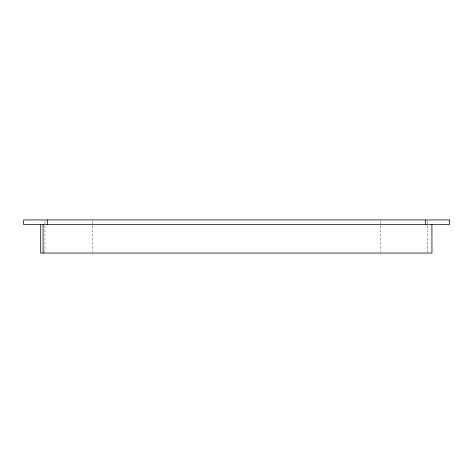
<?xml version="1.0" encoding="UTF-8"?>
<svg xmlns="http://www.w3.org/2000/svg" width="473" height="473" viewBox="0 0 473 473"><rect width="100%" height="100%" fill="white"/><g stroke="black" fill="none" stroke-linecap="round" stroke-linejoin="round"><path stroke-width="0.35" stroke-dasharray="2.37 1.77" d="M427.663 221.417L427.663 252.322M380.363 221.417L380.363 252.322M92.235 221.417L92.235 252.322M44.935 221.417L44.935 252.322"/><path stroke-width="0.71" d="M431.92 224.675L431.967 253.055L40.678 253.055L40.725 224.675M425.7 219.945L425.7 224.675M47.3 219.945L47.3 224.675M43.09 224.675L43.09 253.055M449.35 219.945L23.65 219.945L23.65 224.675L449.35 224.675L449.35 219.945"/></g></svg>
